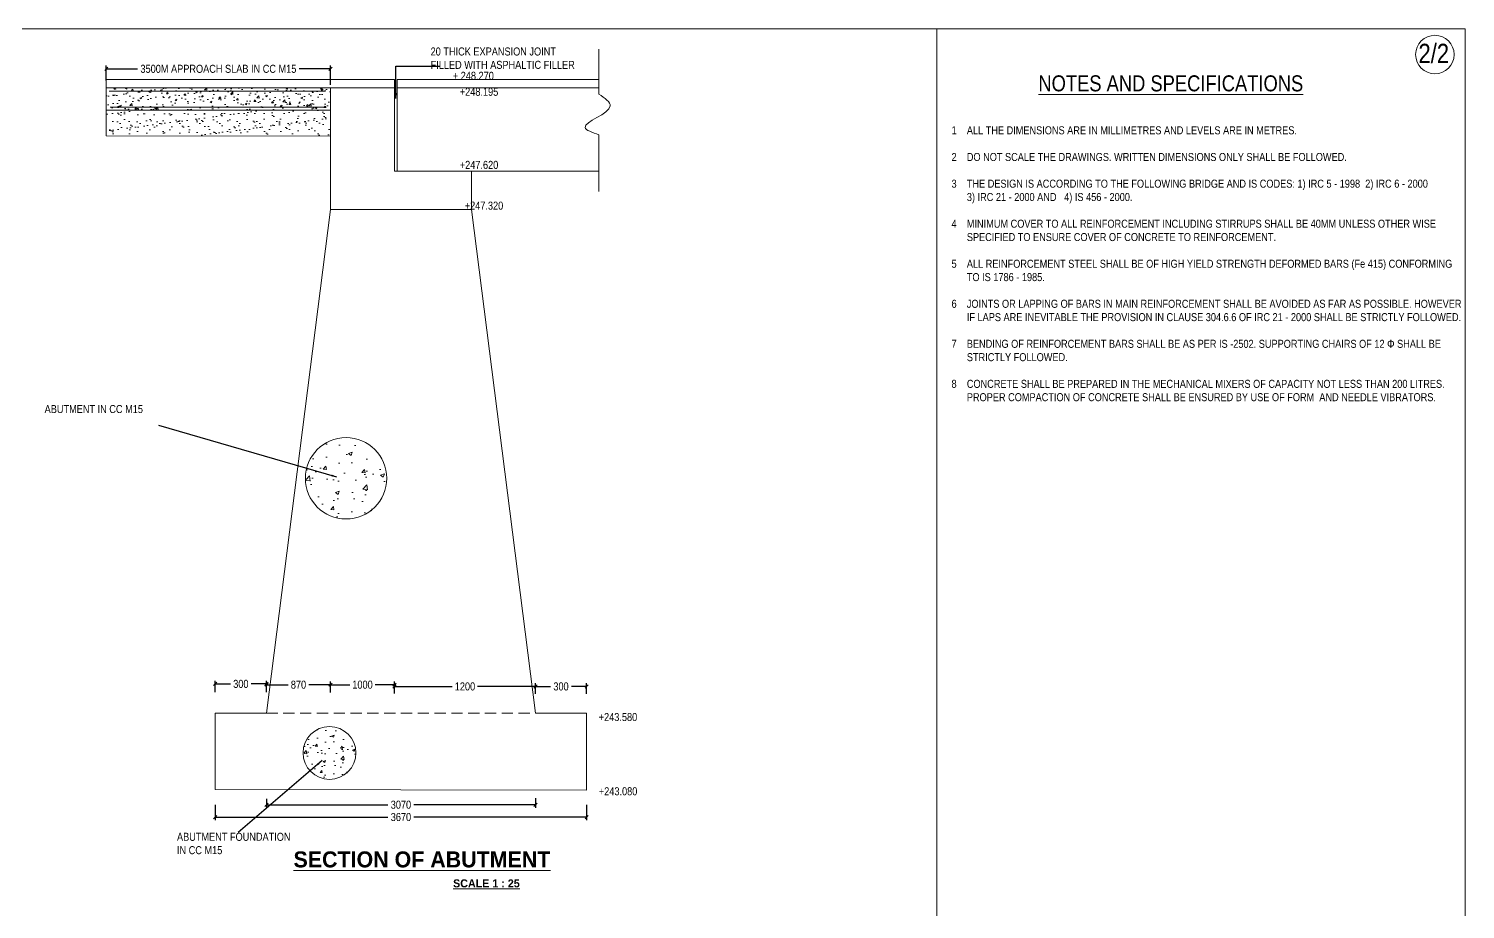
# Model space of a CAD drawing. Header units: millimetres. Extents: x 1287630 to 2675800, y -74961 to 3960.
# Drawn here: x 1323155 to 1368023, y -23540 to 3960 of the extents above; entities that cross this region are included whole.
import ezdxf
from ezdxf.enums import TextEntityAlignment as Align

# ---------------------------------------------------------------- set-up
doc = ezdxf.new("R2010")
doc.units = ezdxf.units.MM
doc.linetypes.add('DASHED', pattern=[0.75, 0.5, -0.25])
doc.layers.add('abutment', color=7, linetype='Continuous')
doc.layers.add('canal', color=7, linetype='Continuous')
doc.styles.add('ARIAL NARROW', font='ARIALN.TTF')
doc.styles.add('arn', font='ARIALN.TTF')
doc.styles.add('CITYBLUEPR', font='cityb___.ttf')
doc.dimstyles.new('STANDARD$0', dxfattribs={"dimscale": 88.888889, "dimtxt": 0.02, "dimasz": 0.02, "dimexe": 0.05, "dimexo": 0.1, "dimgap": 0.002, "dimtad": 2, "dimdec": 0, "dimzin": 1, "dimdsep": 46, "dimtxsty": 'Standard', "dimcen": 0.09, "dimadec": 0, "dimazin": 0, "dimtfac": 1, "dimtdec": 4, "dimtofl": 0, "dimtmove": 0, "dimatfit": 3, "dimfxl": 1, "dimtolj": 1, "dimtzin": 1, "dimarcsym": 0})
doc.dimstyles.new('STANDARD$7', dxfattribs={"dimtxt": 2, "dimasz": 2, "dimexe": 1.25, "dimexo": 0.625, "dimtad": 1, "dimdec": 0, "dimlfac": 0.5, "dimdsep": 46, "dimtxsty": 'Standard', "dimcen": 2.5, "dimadec": 0, "dimazin": 0, "dimtfac": 1, "dimtdec": 0, "dimtmove": 0, "dimatfit": 3, "dimfxl": 1, "dimtolj": 1, "dimtzin": 0, "dimarcsym": 0})

# ---------------------------------------------------------------- blocks, each defined once
blk = doc.blocks.new('_Oblique')
at = {"color": 0, "linetype": 'ByBlock', "lineweight": -2}
blk.add_line((-0.5, -0.5), (0.5, 0.5), dxfattribs=at)
blk = doc.blocks.new('*D152')
at = {"layer": 'canal', "color": 0, "linetype": 'Continuous', "lineweight": -2, "transparency": 16777216}
for p, q in [((1338980, -16809), (1338980, -16482)), ((1338980, -16582), (1339454, -16582)), ((1340580, -16582), (1340106, -16582)), ((1340580, -16809), (1340580, -16482))]:
    blk.add_line(p, q, dxfattribs=at)
at = {"layer": 'Defpoints', "color": 0, "linetype": 'Continuous', "lineweight": 9, "transparency": 16777216}
for p in [(1340580, -16582), (1338980, -16909), (1340580, -16909)]:
    blk.add_point(p, dxfattribs=at)
at = {"layer": 'canal', "color": 0, "linetype": 'Continuous', "lineweight": -2, "transparency": 16777216, "xscale": 100, "yscale": 100, "zscale": 100, "rotation": 180}
blk.add_blockref('_Oblique', (1338980, -16582), dxfattribs=at)
at = {"layer": 'canal', "color": 0, "linetype": 'Continuous', "lineweight": -2, "transparency": 16777216, "xscale": 100, "yscale": 100, "zscale": 100}
blk.add_blockref('_Oblique', (1340580, -16582), dxfattribs=at)
at = {"layer": 'canal', "color": 0, "linetype": 'Continuous', "lineweight": 9, "transparency": 16777216, "insert": (1339780, -16582), "char_height": 250, "attachment_point": 5, "style": 'ARIAL NARROW'}
blk.add_mtext('\\A1;300', dxfattribs=at)
blk = doc.blocks.new('*D153')
at = {"layer": 'canal', "color": 0, "linetype": 'Continuous', "lineweight": -2, "transparency": 16777216}
for p, q in [((1328980, -16760), (1328980, -16402)), ((1328980, -16502), (1329454, -16502)), ((1330580, -16502), (1330106, -16502)), ((1330580, -16760), (1330580, -16402))]:
    blk.add_line(p, q, dxfattribs=at)
at = {"layer": 'Defpoints', "color": 0, "linetype": 'Continuous', "lineweight": 9, "transparency": 16777216}
for p in [(1328980, -16502), (1328980, -16860), (1330580, -16860)]:
    blk.add_point(p, dxfattribs=at)
at = {"layer": 'canal', "color": 0, "linetype": 'Continuous', "lineweight": -2, "transparency": 16777216, "xscale": 100, "yscale": 100, "zscale": 100, "rotation": 180}
blk.add_blockref('_Oblique', (1328980, -16502), dxfattribs=at)
at = {"layer": 'canal', "color": 0, "linetype": 'Continuous', "lineweight": -2, "transparency": 16777216, "xscale": 100, "yscale": 100, "zscale": 100}
blk.add_blockref('_Oblique', (1330580, -16502), dxfattribs=at)
at = {"layer": 'canal', "color": 0, "linetype": 'Continuous', "lineweight": 9, "transparency": 16777216, "insert": (1329780, -16502), "char_height": 250, "attachment_point": 5, "style": 'ARIAL NARROW'}
blk.add_mtext('\\A1;300', dxfattribs=at)
blk = doc.blocks.new('*D179')
at = {"layer": 'canal', "color": 0, "linetype": 'Continuous', "lineweight": -2, "transparency": 16777216}
for p, q in [((1325578, 2341), (1325578, 2807)), ((1325578, 2707), (1326556, 2707)), ((1332580, 2707), (1331603, 2707)), ((1332580, 2212), (1332580, 2807))]:
    blk.add_line(p, q, dxfattribs=at)
at = {"layer": 'Defpoints', "color": 0, "linetype": 'Continuous', "lineweight": 9, "transparency": 16777216}
for p in [(1325578, 2707), (1325578, 2241), (1332580, 2112)]:
    blk.add_point(p, dxfattribs=at)
at = {"layer": 'canal', "color": 0, "linetype": 'Continuous', "lineweight": -2, "transparency": 16777216, "xscale": 100, "yscale": 100, "zscale": 100, "rotation": 180}
blk.add_blockref('_Oblique', (1325578, 2707), dxfattribs=at)
at = {"layer": 'canal', "color": 0, "linetype": 'Continuous', "lineweight": -2, "transparency": 16777216, "xscale": 100, "yscale": 100, "zscale": 100}
blk.add_blockref('_Oblique', (1332580, 2707), dxfattribs=at)
at = {"layer": 'canal', "color": 0, "linetype": 'Continuous', "lineweight": 9, "transparency": 16777216, "insert": (1329079, 2707), "char_height": 250, "attachment_point": 5, "style": 'ARIAL NARROW'}
blk.add_mtext('\\A1;3500M APPROACH SLAB IN CC M15', dxfattribs=at)
blk = doc.blocks.new('*D155')
at = {"layer": 'canal', "color": 0, "linetype": 'Continuous', "lineweight": -2, "transparency": 16777216}
for p, q in [((1332580, -16771), (1332580, -16427)), ((1332580, -16527), (1333184, -16527)), ((1334580, -16527), (1333976, -16527)), ((1334580, -16771), (1334580, -16427))]:
    blk.add_line(p, q, dxfattribs=at)
at = {"layer": 'Defpoints', "color": 0, "linetype": 'Continuous', "lineweight": 9, "transparency": 16777216}
for p in [(1334580, -16527), (1332580, -16871), (1334580, -16871)]:
    blk.add_point(p, dxfattribs=at)
at = {"layer": 'canal', "color": 0, "linetype": 'Continuous', "lineweight": -2, "transparency": 16777216, "xscale": 100, "yscale": 100, "zscale": 100, "rotation": 180}
blk.add_blockref('_Oblique', (1332580, -16527), dxfattribs=at)
at = {"layer": 'canal', "color": 0, "linetype": 'Continuous', "lineweight": -2, "transparency": 16777216, "xscale": 100, "yscale": 100, "zscale": 100}
blk.add_blockref('_Oblique', (1334580, -16527), dxfattribs=at)
at = {"layer": 'canal', "color": 0, "linetype": 'Continuous', "lineweight": 9, "transparency": 16777216, "insert": (1333580, -16527), "char_height": 250, "attachment_point": 5, "style": 'ARIAL NARROW'}
blk.add_mtext('\\A1;1000', dxfattribs=at)
blk = doc.blocks.new('*D158')
at = {"layer": 'canal', "color": 0, "linetype": 'Continuous', "lineweight": -2, "transparency": 16777216}
for p, q in [((1334580, -16799), (1334580, -16482)), ((1334580, -16582), (1336384, -16582)), ((1338980, -16582), (1337176, -16582)), ((1338980, -16799), (1338980, -16482))]:
    blk.add_line(p, q, dxfattribs=at)
at = {"layer": 'Defpoints', "color": 0, "linetype": 'Continuous', "lineweight": 9, "transparency": 16777216}
for p in [(1338980, -16582), (1334580, -16899), (1338980, -16899)]:
    blk.add_point(p, dxfattribs=at)
at = {"layer": 'canal', "color": 0, "linetype": 'Continuous', "lineweight": -2, "transparency": 16777216, "xscale": 100, "yscale": 100, "zscale": 100, "rotation": 180}
blk.add_blockref('_Oblique', (1334580, -16582), dxfattribs=at)
at = {"layer": 'canal', "color": 0, "linetype": 'Continuous', "lineweight": -2, "transparency": 16777216, "xscale": 100, "yscale": 100, "zscale": 100}
blk.add_blockref('_Oblique', (1338980, -16582), dxfattribs=at)
at = {"layer": 'canal', "color": 0, "linetype": 'Continuous', "lineweight": 9, "transparency": 16777216, "insert": (1336780, -16582), "char_height": 250, "attachment_point": 5, "style": 'ARIAL NARROW'}
blk.add_mtext('\\A1;1200', dxfattribs=at)
blk = doc.blocks.new('*D159')
at = {"layer": 'canal', "color": 0, "linetype": 'Continuous', "lineweight": -2, "transparency": 16777216}
for p, q in [((1330580, -16660), (1330580, -16427)), ((1330580, -16527), (1331254, -16527)), ((1332580, -16527), (1331906, -16527)), ((1332580, -16771), (1332580, -16427))]:
    blk.add_line(p, q, dxfattribs=at)
at = {"layer": 'Defpoints', "color": 0, "linetype": 'Continuous', "lineweight": 9, "transparency": 16777216}
for p in [(1332580, -16527), (1330580, -16760), (1332580, -16871)]:
    blk.add_point(p, dxfattribs=at)
at = {"layer": 'canal', "color": 0, "linetype": 'Continuous', "lineweight": -2, "transparency": 16777216, "xscale": 100, "yscale": 100, "zscale": 100, "rotation": 180}
blk.add_blockref('_Oblique', (1330580, -16527), dxfattribs=at)
at = {"layer": 'canal', "color": 0, "linetype": 'Continuous', "lineweight": -2, "transparency": 16777216, "xscale": 100, "yscale": 100, "zscale": 100}
blk.add_blockref('_Oblique', (1332580, -16527), dxfattribs=at)
at = {"layer": 'canal', "color": 0, "linetype": 'Continuous', "lineweight": 9, "transparency": 16777216, "insert": (1331580, -16527), "char_height": 250, "attachment_point": 5, "style": 'ARIAL NARROW'}
blk.add_mtext('\\A1;870', dxfattribs=at)
blk = doc.blocks.new('*D160')
at = {"layer": 'canal', "color": 0, "linetype": 'Continuous', "lineweight": -2, "transparency": 16777216}
for p, q in [((1330580, -20090), (1330580, -20376)), ((1338980, -20071), (1338980, -20376)), ((1330580, -20276), (1334374, -20276)), ((1338980, -20276), (1335186, -20276))]:
    blk.add_line(p, q, dxfattribs=at)
at = {"layer": 'Defpoints', "color": 0, "linetype": 'Continuous', "lineweight": 9, "transparency": 16777216}
for p in [(1330580, -19990), (1338980, -19971), (1338980, -20276)]:
    blk.add_point(p, dxfattribs=at)
at = {"layer": 'canal', "color": 0, "linetype": 'Continuous', "lineweight": -2, "transparency": 16777216, "xscale": 100, "yscale": 100, "zscale": 100, "rotation": 180}
blk.add_blockref('_Oblique', (1330580, -20276), dxfattribs=at)
at = {"layer": 'canal', "color": 0, "linetype": 'Continuous', "lineweight": -2, "transparency": 16777216, "xscale": 100, "yscale": 100, "zscale": 100}
blk.add_blockref('_Oblique', (1338980, -20276), dxfattribs=at)
at = {"layer": 'canal', "color": 0, "linetype": 'Continuous', "lineweight": 9, "transparency": 16777216, "insert": (1334780, -20276), "char_height": 250, "attachment_point": 5, "style": 'ARIAL NARROW'}
blk.add_mtext('\\A1;3070', dxfattribs=at)
blk = doc.blocks.new('*D161')
at = {"layer": 'canal', "color": 0, "linetype": 'Continuous', "lineweight": -2, "transparency": 16777216}
for p, q in [((1328980, -20277), (1328980, -20761)), ((1340580, -20277), (1340580, -20761)), ((1328980, -20661), (1334374, -20661)), ((1340580, -20661), (1335186, -20661))]:
    blk.add_line(p, q, dxfattribs=at)
at = {"layer": 'Defpoints', "color": 0, "linetype": 'Continuous', "lineweight": 9, "transparency": 16777216}
for p in [(1328980, -20177), (1340580, -20177), (1340580, -20661)]:
    blk.add_point(p, dxfattribs=at)
at = {"layer": 'canal', "color": 0, "linetype": 'Continuous', "lineweight": -2, "transparency": 16777216, "xscale": 100, "yscale": 100, "zscale": 100, "rotation": 180}
blk.add_blockref('_Oblique', (1328980, -20661), dxfattribs=at)
at = {"layer": 'canal', "color": 0, "linetype": 'Continuous', "lineweight": -2, "transparency": 16777216, "xscale": 100, "yscale": 100, "zscale": 100}
blk.add_blockref('_Oblique', (1340580, -20661), dxfattribs=at)
at = {"layer": 'canal', "color": 0, "linetype": 'Continuous', "lineweight": 9, "transparency": 16777216, "insert": (1334780, -20661), "char_height": 250, "attachment_point": 5, "style": 'ARIAL NARROW'}
blk.add_mtext('\\A1;3670', dxfattribs=at)

msp = doc.modelspace()

# ---------------------------------------------------------------- hatches: boundary and pattern name
at = {"layer": 'abutment', "linetype": 'ByBlock', "lineweight": 9}
h = msp.add_hatch(dxfattribs=at)
h.set_pattern_fill('AR-CONC', color=0, scale=3, style=0)
h.set_pattern_definition([(50, (1183882.6, -957143.9), (546.554, -47.81726), [57.15, -628.65]), (355, (1183882.6, -957143.9), (-105.72848, 573.16993), [45.72, -502.92]), (100.451, (1183928.13, -957147.9), (440.8275, 525.35006), [48.57, -534.27]), (46.1842, (1183882.6, -956991.5), (813.2371, -126.127), [85.725, -942.975]), (96.6356, (1183950.35, -957002), (712.2127, 742.2767), [72.855, -801.405]), (351.184, (1183882.6, -956991.5), (712.2138, 742.27535), [68.58, -754.38]), (21, (1183958.8, -957029.6), (454.84464, -306.79656), [57.15, -628.65]), (326, (1183958.8, -957029.6), (185.4061, 552.5639), [45.72, -502.92]), (71.4514, (1183996.7, -957055.2), (640.24947, 245.76857), [48.57, -534.27]), (37.5, (1183882.58, -957143.92), (9.26581, 253.665117), [0, -496.824, 0, -510.54, 0, -504.825]), (7.5, (1183882.58, -957143.92), (200.45899, 300.541724), [0, -291.084, 0, -485.394, 0, -192.405]), (327.5, (1183712.66, -957143.92), (406.771786, -17.18623), [0, -190.5, 0, -594.36, 0, -788.67]), (317.5, (1183636.46, -957143.9), (444.38754, 76.27947), [0, -247.65, 0, -394.716, 0, -560.07])])
h.paths.add_polyline_path([(1332578.4, 2112), (1325578.4, 2112), (1325578.4, 1412), (1332578.4, 1412)])
h = msp.add_hatch(dxfattribs=at)
h.set_pattern_fill('AR-SAND', color=0, scale=200, style=0)
h.set_pattern_definition([(37.5, (-1552978.37, 636743.62), (-12.59867, 385.364754), [0, -304, 0, -340, 0, -325]), (7.5, (-1552978.37, 636743.6), (353.95534, 564.42921), [0, -164, 0, -274, 0, -105]), (327.5, (-1553224.37, 636743.62), (622.828372, 1.13181), [0, -100, 0, -360, 0, -470]), (317.5, (-1553224.4, 636743.6), (601.22532, 175.53511), [0, -50, 0, -236, 0, -270])])
h.paths.add_polyline_path([(1325578.4, 1412), (1325578.4, 612), (1332578.1, 609.3), (1332578.4, 1412)])
h = msp.add_hatch(dxfattribs=at)
h.set_pattern_fill('AR-CONC', color=0, scale=168, style=0)
h.set_pattern_definition([(50, (-1822708.6, -438706.8), (1204.9971, -105.4236), [126, -1386]), (355, (-1822708.6, -438706.8), (-233.10224, 1263.6828), [100.8, -1108.8]), (100.4514, (-1822608.2, -438715.6), (971.89576, 1158.25843), [107.0835, -1177.91875]), (46.1842, (-1822708.6, -438370.8), (1792.96496, -278.07194), [189, -2079]), (96.6356, (-1822559.2, -438394), (1570.2333, 1636.518), [160.6253, -1766.8778]), (351.1842, (-1822708.6, -438370.8), (1570.2321, 1636.5192), [151.2, -1663.2]), (21, (-1822540.6, -438454.8), (1002.80385, -676.39974), [126, -1386]), (326, (-1822540.6, -438454.8), (408.76976, 1218.25208), [100.8, -1108.8]), (71.4514, (-1822457, -438511.2), (1411.574, 541.85123), [107.0835, -1177.91875]), (37.5, (-1822708.57, -438706.84), (20.428557, 559.261674), [0, -1095.36, 0, -1125.6, 0, -1113]), (7.5, (-1822708.57, -438706.84), (441.95682, 662.61168), [0, -641.76, 0, -1070.16, 0, -424.2]), (327.5, (-1823083.2, -438706.84), (896.82169, -37.892185), [0, -420, 0, -1310.4, 0, -1738.8]), (317.5, (-1823251.2, -438706.84), (979.75276, 168.17637), [0, -546, 0, -870.24, 0, -1234.8])])
h.paths.add_polyline_path([(1331816.9, -10082, 1), (1334356.9, -10082, 1)])
h = msp.add_hatch(dxfattribs=at)
h.set_pattern_fill('AR-CONC', color=0, scale=109.2, style=0)
h.set_pattern_definition([(50, (-718687.7, -297238.2), (783.24812, -68.52533), [81.9, -900.9]), (355, (-718687.7, -297238.2), (-151.51646, 821.3938), [65.52, -720.72]), (100.4514, (-718622.4, -297243.9), (631.73224, 752.86798), [69.6043, -765.6472]), (46.1842, (-718687.7, -297019.8), (1165.42723, -180.74676), [122.85, -1351.35]), (96.6356, (-718590.6, -297034.8), (1020.6517, 1063.7367), [104.40643, -1148.4706]), (351.1842, (-718687.7, -297019.8), (1020.65084, 1063.7375), [98.28, -1081.08]), (21, (-718578.5, -297074.4), (651.8225, -439.65983), [81.9, -900.9]), (326, (-718578.5, -297074.4), (265.70034, 791.86385), [65.52, -720.72]), (71.4514, (-718524.15, -297111), (917.5231, 352.2033), [69.6043, -765.6472]), (37.5, (-718687.67, -297238.2), (13.278562, 363.52009), [0, -711.984, 0, -731.64, 0, -723.45]), (7.5, (-718687.67, -297238.2), (287.271935, 430.69759), [0, -417.144, 0, -695.604, 0, -275.73]), (327.5, (-718931.2, -297238.2), (582.9341, -24.62992), [0, -273, 0, -851.76, 0, -1130.22]), (317.5, (-719040.4, -297238.2), (636.8393, 109.31464), [0, -354.9, 0, -565.656, 0, -802.62])])
h.paths.add_polyline_path([(1331753.9, -18632.1, 1), (1333404.9, -18632.1, 1)])

# ---------------------------------------------------------------- linework, layer by layer
at = {"layer": 'abutment', "color": 0, "linetype": 'ByBlock', "lineweight": 9}
for p, q in [((1368022.7, 3960), (1287630, 3960)), ((1351522.7, 3960), (1351522.7, -51040)), ((1368022.7, -51040), (1368022.7, 3960)), ((1368022.7, -51040), (1368022.7, 3960)), ((1340963.6, 1917.8), (1340963.6, 3319.5)), ((1325578.4, 2370.4), (1334580.1, 2370.4)), ((1325578.4, 2112), (1325578.4, 2370.4)), ((1334580.1, 2370.4), (1334580.1, -488)), ((1334660.1, 2370.4), (1334660.1, -488)), ((1334660.1, 2369.6), (1340963.6, 2369.6)), ((1332721.6, 2112), (1325578.4, 2112)), ((1332580.1, 2112), (1325578.4, 2112)), ((1332412.6, 2012), (1325663, 2012)), ((1327255.2, 2112), (1333577.6, 2112)), ((1332641.6, 2112), (1328458, 2112)), ((1332580.1, 2112), (1334580.1, 2112)), ((1332580.1, -1688), (1332580.1, 2112)), ((1332580.1, 1818.7), (1332580.1, -1429.6)), ((1334580.1, 1818.7), (1334580.1, -488)), ((1334660.1, 2112), (1340954.4, 2112)), ((1332578.4, 1412), (1325578.4, 1412)), ((1325578.4, 1412), (1330658.4, 1412)), ((1330658.4, 1412), (1325578.4, 1412)), ((1332441.7, 1512), (1325698.5, 1512)), ((1340963.6, -1124.3), (1340963.6, 646.9)), ((1335875.5, -488), (1334580.1, -488)), ((1334580.1, -488), (1340954.4, -488)), ((1336980.1, -1688), (1336980.1, -488)), ((1330580.1, -17416), (1332580.1, -1688)), ((1332580.1, -1688), (1336980.1, -1688)), ((1336980.1, -1688), (1338980.1, -17416)), ((1328980.1, -17416), (1330580.1, -17416)), ((1328980.1, -17416), (1328980.1, -19804.2)), ((1338980.1, -17416), (1340580.1, -17416)), ((1340580.1, -17416), (1340580.1, -19816)), ((1328980.1, -19804.2), (1340580.1, -19815.3))]:
    msp.add_line(p, q, dxfattribs=at)
at = {"layer": 'abutment', "color": 0, "linetype": 'DASHED', "lineweight": 9, "ltscale": 700}
msp.add_line((1330580.1, -17416), (1338980.1, -17416), dxfattribs=at)
at = {"layer": 'abutment', "color": 0, "linetype": 'ByBlock', "lineweight": 9}
for points in [[(1325578.4, 2112), (1325578.4, 1412), (1332578.4, 1412), (1332578.4, 2112)], [(1325578.4, 2112), (1332578.4, 2112), (1332578.4, 1412), (1325578.4, 1412)], [(1325578.4, 1412), (1332578.4, 1412), (1332578.1, 609.3), (1325578.4, 612)]]:
    msp.add_lwpolyline(points, close=True, dxfattribs=at)
for centre, radius in [((1367073.3, 3154.1), 600), ((1333066.3, -10081.3), 1270), ((1332548.5, -18657.8), 825.5)]:
    msp.add_circle(centre, radius, dxfattribs=at)
msp.add_spline([(1340963.6, 1917.8), (1341318, 1547.5), (1340530.5, 878.3), (1340963.6, 646.9)], degree=3, dxfattribs=at)

# ---------------------------------------------------------------- texts
at = {"layer": 'abutment', "color": 0, "linetype": 'ByBlock', "lineweight": 9, "style": 'ARIAL NARROW'}
for s, height, p in [('2/2', 600, (1366561.7, 2890.6)), ('+ 248.270', 250, (1336400, 2365.5)), ('%%UNOTES AND SPECIFICATIONS', 500, (1354689.1, 2004.7)), ('+248.195', 250, (1336617.9, 1866.7)), ('+247.620', 250, (1336617.9, -417.8)), ('+247.320', 250, (1336772.5, -1689.6)), ('+243.580', 250, (1340956.7, -17661.6)), ('+243.080', 250, (1340960.9, -19979.9))]:
    msp.add_text(s, height=height, dxfattribs=at).set_placement(p)
at = {"layer": 'abutment', "color": 0, "linetype": 'ByBlock', "lineweight": 9, "style": 'CITYBLUEPR'}
for s, height, p in [('%%uSECTION OF ABUTMENT', 500, (1335435.9, -22232.7)), ('%%USCALE 1 : 25', 250, (1337449.7, -22856))]:
    msp.add_text(s, height=height, dxfattribs=at).set_placement(p, align=Align.CENTER)
at = {"layer": 'abutment', "color": 0, "linetype": 'ByBlock', "lineweight": 9, "char_height": 250, "attachment_point": 4, "style": 'ARIAL NARROW'}
for s, insert in [('20 THICK EXPANSION JOINT \\PFILLED WITH ASPHALTIC FILLER', (1335706.8, 3038.9)), ('ABUTMENT IN CC M15', (1323651.5, -7919.4)), ('ABUTMENT FOUNDATION \\PIN CC M15', (1327785.2, -21487.4))]:
    msp.add_mtext(s, dxfattribs=dict(at, insert=insert))
at = {"layer": 'abutment', "color": 0, "linetype": 'ByBlock', "lineweight": 9, "insert": (1351977.2, 912.9), "char_height": 250, "width": 16000, "attachment_point": 1, "style": 'arn'}
msp.add_mtext('1    ALL THE DIMENSIONS ARE IN MILLIMETRES AND LEVELS ARE IN METRES.\\P\\P2    DO NOT SCALE THE DRAWINGS. WRITTEN DIMENSIONS ONLY SHALL BE FOLLOWED.\\P\\P3    THE DESIGN IS ACCORDING TO THE FOLLOWING BRIDGE AND IS CODES: 1) IRC 5 - 1998  2) IRC 6 - 2000 \\P      3) IRC 21 - 2000 AND   4) IS 456 - 2000. \\P\\P4    MINIMUM COVER TO ALL REINFORCEMENT INCLUDING STIRRUPS SHALL BE 40MM UNLESS OTHER WISE \\P      SPECIFIED TO ENSURE COVER OF CONCRETE TO REINFORCEMENT.\\P\\P5    ALL REINFORCEMENT STEEL SHALL BE OF HIGH YIELD STRENGTH DEFORMED BARS (Fe 415) CONFORMING\\P      TO IS 1786 - 1985.\\P\\P6    JOINTS OR LAPPING OF BARS IN MAIN REINFORCEMENT SHALL BE AVOIDED AS FAR AS POSSIBLE. HOWEVER\\P      IF LAPS ARE INEVITABLE THE PROVISION IN CLAUSE 304.6.6 OF IRC 21 - 2000 SHALL BE STRICTLY FOLLOWED.\\P\\P7    BENDING OF REINFORCEMENT BARS SHALL BE AS PER IS -2502. SUPPORTING CHAIRS OF 12 {\\fArial Narrow|b0|i0|c161|p32;Φ\\fArial Narrow|b0|i0|c0|p32; SHALL BE \\P      STRICTLY FOLLOWED.\\P\\P}8    CONCRETE SHALL BE PREPARED IN THE MECHANICAL MIXERS OF CAPACITY NOT LESS THAN 200 LITRES. \\P      PROPER COMPACTION OF CONCRETE SHALL BE ENSURED BY USE OF FORM  AND NEEDLE VIBRATORS.', dxfattribs=at)

# ---------------------------------------------------------------- dimensions: what is measured, and where the dimension line sits
at = {"layer": 'canal', "color": 0, "linetype": 'Continuous', "lineweight": 9}
for base, p1, p2, text, picture, middle in [((1325578.4, 2707.2), (1332580.1, 2112), (1325578.4, 2241.2), '3500M APPROACH SLAB IN CC M15', '*D179', (1329079.3, 2707.2)), ((1328980.1, -16502.1), (1330580.1, -16860.3), (1328980.1, -16860.3), '300', '*D153', (1329780.1, -16502.1)), ((1332580.1, -16526.7), (1330580.1, -16760.3), (1332580.1, -16871.4), '870', '*D159', (1331580.1, -16526.7)), ((1334580.1, -16526.7), (1332580.1, -16871.4), (1334580.1, -16871.4), '1000', '*D155', (1333580.1, -16526.7)), ((1338980.1, -16582.3), (1334580.1, -16899.2), (1338980.1, -16899.2), '1200', '*D158', (1336780.1, -16582.3)), ((1340580.1, -16582.3), (1338980.1, -16909.2), (1340580.1, -16909.2), '300', '*D152', (1339780.1, -16582.3)), ((1340580.1, -20661.2), (1328980.1, -20177.1), (1340580.1, -20177.1), '3670', '*D161', (1334780.1, -20661.2)), ((1338980.1, -20276.5), (1330580.1, -19990), (1338980.1, -19971.3), '3070', '*D160', (1334780.1, -20276.5))]:
    dim = msp.add_linear_dim(base=base, p1=p1, p2=p2, text=text, dimstyle='STANDARD$0', override={"dimscale": 1, "dimtxt": 250, "dimasz": 100, "dimexe": 100, "dimexo": 100, "dimgap": 100, "dimtad": 0, "dimtoh": 1, "dimzin": 0, "dimtxsty": 'ARIAL NARROW', "dimblk1": 'Oblique', "dimblk2": 'Oblique', "dimsah": 1, "dimtzin": 0}, dxfattribs=at)
    dim.commit()
    dim.dimension.update_dxf_attribs({"geometry": picture, "text_midpoint": middle})

# ---------------------------------------------------------------- leaders
at = {"layer": 'abutment', "color": 0, "linetype": 'ByBlock', "lineweight": 9}
for points in [[(1334625.1, 1776.4), (1334625.1, 2794.8), (1335982.9, 2794.8)], [(1332777.8, -10041.3), (1327223, -8431.6)], [(1332319.8, -18898.5), (1329698.7, -21140.7)]]:
    msp.add_leader(points, dimstyle='STANDARD$7', override={"dimtxt": 200, "dimasz": 175, "dimexe": 0.18, "dimexo": 0.0625, "dimgap": 0.09, "dimtad": 0, "dimtoh": 1, "dimlfac": 1, "dimzin": 0, "dimcen": 0.09, "dimtdec": 4, "dimtofl": 0}, dxfattribs=at)

doc.saveas('drawing.dxf')
